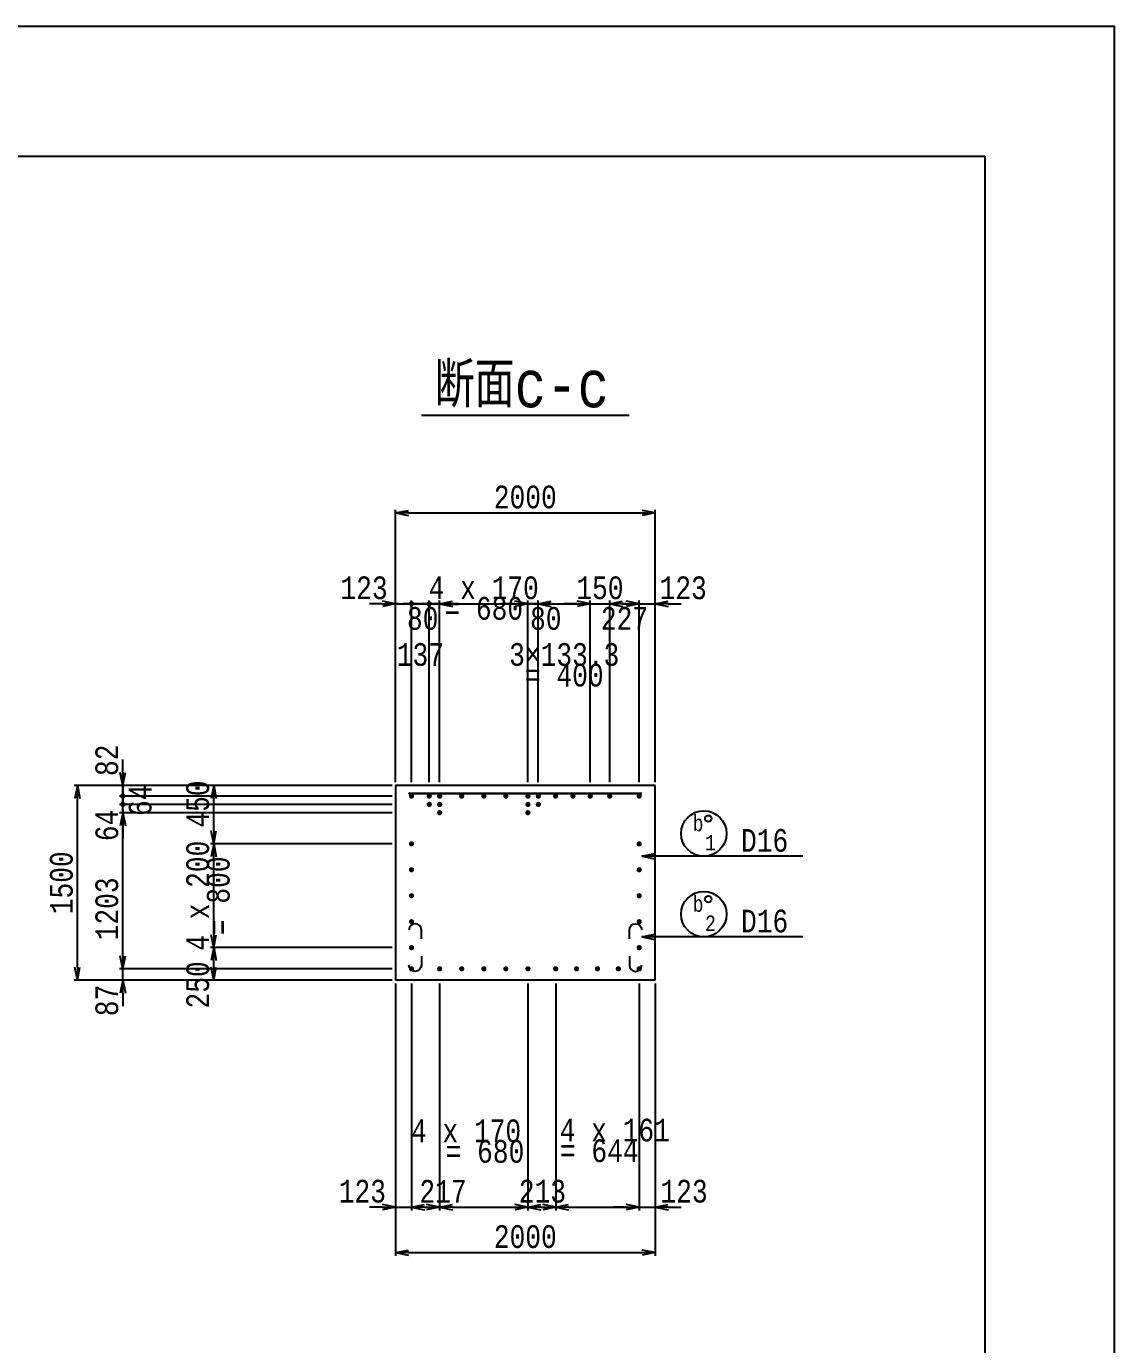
# Model space of a CAD drawing. Extents: x 0 to 42050, y -16055 to 29700.
# Drawn here: x 33668 to 42050, y 19541 to 29700 of the extents above; entities that cross this region are included whole.
import ezdxf
from ezdxf.enums import TextEntityAlignment as Align

# ---------------------------------------------------------------- set-up
doc = ezdxf.new("R2010")
doc.units = 0
doc.header["$LTSCALE"] = 300
doc.header["$MEASUREMENT"] = 0
doc.layers.get('0').update_dxf_attribs({"linetype": 'CONTINUOUS'})
doc.layers.get('DEFPOINTS').update_dxf_attribs({"linetype": 'CONTINUOUS'})
for name, color, linetype in [('1002', 1, 'CONTINUOUS'), ('1006', 5, 'CONTINUOUS'), ('LAYER0015', 7, 'CONTINUOUS'), ('スターラップ', 6, 'CONTINUOUS'), ('主筋', 3, 'CONTINUOUS'), ('引き出し線', 2, 'CONTINUOUS'), ('構造線', 7, 'CONTINUOUS')]:
    doc.layers.add(name, color=color, linetype=linetype)
doc.styles.get("Standard").update_dxf_attribs({"font": 'monotxt.shx', "width": 0.8, "bigfont": 'extfont.shx'})
doc.dimstyles.new('DIMST1_1', dxfattribs={"dimscale": 50, "dimtxt": 4, "dimasz": 2, "dimexe": 0.5, "dimexo": 0.5, "dimgap": 0.09, "dimtad": 0, "dimdec": 0, "dimzin": 0, "dimtxsty": 'STANDARD', "dimblk": 'ARROW_1', "dimblk1": 'ARROW_1', "dimblk2": 'ARROW_1', "dimcen": 1, "dimdle": 3, "dimclrd": 1, "dimclre": 1, "dimclrt": 3, "dimazin": 3, "dimtfac": 1, "dimtdec": 4, "dimtix": 1, "dimtmove": 0, "dimatfit": 3, "dimtvp": 0.7, "dimtolj": 1, "dimtzin": 0})

# ---------------------------------------------------------------- blocks, each defined once
blk = doc.blocks.new('GROUP_1')
at = {"layer": 'LAYER0015', "color": 1, "linetype": 'CONTINUOUS'}
for p, q in [((-39050, 27700), (40050, 27700)), ((40050, 27700), (40050, -27700))]:
    blk.add_line(p, q, dxfattribs=at)
blk = doc.blocks.new('ARROW_1')
at = {"color": 0}
for p, q in [((0, 0), (-1, 0.2)), ((0, 0), (-1, -0.2)), ((-1, 0), (0, 0))]:
    blk.add_line(p, q, dxfattribs=at)
blk = doc.blocks.new('*D65')
at = {"color": 2, "linetype": 'BYBLOCK'}
for p, q in [((29494, 21825), (29494, 19725)), ((31494, 21825), (31494, 19725)), ((29594, 19750), (31394, 19750))]:
    blk.add_line(p, q, dxfattribs=at)
at = {"layer": 'DEFPOINTS', "color": 0, "linetype": 'BYBLOCK'}
for p in [(29494, 21850), (31494, 21850), (31494, 19750)]:
    blk.add_point(p, dxfattribs=at)
at = {"color": 2, "linetype": 'BYBLOCK', "xscale": 100, "yscale": 100, "zscale": 100, "rotation": 180}
blk.add_blockref('ARROW_1', (29494, 19750), dxfattribs=at)
at = {"color": 2, "linetype": 'BYBLOCK', "xscale": 100, "yscale": 100, "zscale": 100}
blk.add_blockref('ARROW_1', (31494, 19750), dxfattribs=at)
at = {"color": 6, "linetype": 'BYBLOCK', "insert": (30494, 19872), "char_height": 175, "attachment_point": 5}
blk.add_mtext('\\A1;2000', dxfattribs=at)
blk = doc.blocks.new('*D73')
at = {"color": 2, "linetype": 'BYBLOCK'}
for p, q in [((36486, 23400), (35086, 23400)), ((35111, 22700), (35111, 23300))]:
    blk.add_line(p, q, dxfattribs=at)
at = {"layer": 'DEFPOINTS', "color": 0, "linetype": 'BYBLOCK'}
for p in [(35111, 23400), (36511, 23400), (36511, 22600)]:
    blk.add_point(p, dxfattribs=at)
at = {"color": 2, "linetype": 'BYBLOCK', "xscale": 100, "yscale": 100, "zscale": 100}
for p, rotation in [((35111, 23400), 90), ((35111, 22600), 270)]:
    blk.add_blockref('ARROW_1', p, dxfattribs=dict(at, rotation=rotation))
at = {"color": 6, "linetype": 'BYBLOCK', "insert": (34989, 23000), "char_height": 175, "attachment_point": 5, "rotation": 90}
blk.add_mtext('\\A1;4 x 200 ', dxfattribs=at)
blk = doc.blocks.new('*D75')
at = {"color": 2, "linetype": 'BYBLOCK'}
for p, q in [((27394, 22037), (27394, 22137)), ((29469, 21937), (27369, 21937)), ((27394, 21850), (27394, 21937)), ((27394, 21850), (27394, 21937)), ((27394, 21750), (27394, 21650))]:
    blk.add_line(p, q, dxfattribs=at)
at = {"layer": 'DEFPOINTS', "color": 0, "linetype": 'BYBLOCK'}
for p in [(27394, 21937), (27394, 21850), (29494, 21937)]:
    blk.add_point(p, dxfattribs=at)
at = {"color": 2, "linetype": 'BYBLOCK', "xscale": 100, "yscale": 100, "zscale": 100}
for p, rotation in [((27394, 21937), 270), ((27394, 21850), 90)]:
    blk.add_blockref('ARROW_1', p, dxfattribs=dict(at, rotation=rotation))
at = {"color": 6, "linetype": 'BYBLOCK', "insert": (27272, 21693), "char_height": 175, "attachment_point": 5, "rotation": 90}
blk.add_mtext('\\A1;87', dxfattribs=at)
blk = doc.blocks.new('*D74')
at = {"color": 2, "linetype": 'BYBLOCK'}
for p, q in [((36486, 22600), (35086, 22600)), ((35111, 22450), (35111, 22500))]:
    blk.add_line(p, q, dxfattribs=at)
at = {"layer": 'DEFPOINTS', "color": 0, "linetype": 'BYBLOCK'}
for p in [(35111, 22600), (36511, 22600), (35111, 22350)]:
    blk.add_point(p, dxfattribs=at)
at = {"color": 2, "linetype": 'BYBLOCK', "xscale": 100, "yscale": 100, "zscale": 100}
for p, rotation in [((35111, 22600), 90), ((35111, 22350), 270)]:
    blk.add_blockref('ARROW_1', p, dxfattribs=dict(at, rotation=rotation))
at = {"color": 6, "linetype": 'BYBLOCK', "insert": (34989, 22313), "char_height": 175, "attachment_point": 5, "rotation": 90}
blk.add_mtext('\\A1;250', dxfattribs=at)
blk = doc.blocks.new('*D72')
at = {"color": 2, "linetype": 'BYBLOCK'}
for p, q in [((36486, 23850), (34036, 23850)), ((34061, 22450), (34061, 23750)), ((36486, 22350), (34036, 22350))]:
    blk.add_line(p, q, dxfattribs=at)
at = {"layer": 'DEFPOINTS', "color": 0, "linetype": 'BYBLOCK'}
for p in [(34061, 23850), (36511, 23850), (36511, 22350)]:
    blk.add_point(p, dxfattribs=at)
at = {"color": 2, "linetype": 'BYBLOCK', "xscale": 100, "yscale": 100, "zscale": 100}
for p, rotation in [((34061, 23850), 90), ((34061, 22350), 270)]:
    blk.add_blockref('ARROW_1', p, dxfattribs=dict(at, rotation=rotation))
at = {"color": 6, "linetype": 'BYBLOCK', "insert": (33939, 23100), "char_height": 175, "attachment_point": 5, "rotation": 90}
blk.add_mtext('\\A1;1500', dxfattribs=at)
blk = doc.blocks.new('*D71')
at = {"color": 2, "linetype": 'BYBLOCK'}
for p, q in [((36486, 23640), (34386, 23640)), ((34411, 22537), (34411, 23540))]:
    blk.add_line(p, q, dxfattribs=at)
at = {"layer": 'DEFPOINTS', "color": 0, "linetype": 'BYBLOCK'}
for p in [(34411, 23640), (36511, 23640), (36511, 22437)]:
    blk.add_point(p, dxfattribs=at)
at = {"color": 2, "linetype": 'BYBLOCK', "xscale": 100, "yscale": 100, "zscale": 100}
for p, rotation in [((34411, 23640), 90), ((34411, 22437), 270)]:
    blk.add_blockref('ARROW_1', p, dxfattribs=dict(at, rotation=rotation))
at = {"color": 6, "linetype": 'BYBLOCK', "insert": (34289, 22899), "char_height": 175, "attachment_point": 5, "rotation": 90}
blk.add_mtext('\\A1;1203', dxfattribs=at)
blk = doc.blocks.new('ARROW_8')
at = {"color": 0}
blk.add_line((-1, 0), (0, 0), dxfattribs=at)
blk = doc.blocks.new('*D70')
at = {"color": 2, "linetype": 'BYBLOCK'}
for p, q in [((27394, 23804), (27394, 23904)), ((29469, 23704), (27369, 23704)), ((27394, 23640), (27394, 23704)), ((27394, 23640), (27394, 23704)), ((29469, 23640), (27369, 23640)), ((27394, 23540), (27394, 23440))]:
    blk.add_line(p, q, dxfattribs=at)
at = {"layer": 'DEFPOINTS', "color": 0, "linetype": 'BYBLOCK'}
for p in [(27394, 23704), (29494, 23704), (29494, 23640)]:
    blk.add_point(p, dxfattribs=at)
at = {"color": 2, "linetype": 'BYBLOCK', "xscale": 100, "yscale": 100, "zscale": 100}
for p, rotation in [((27394, 23704), 270), ((27394, 23640), 90)]:
    blk.add_blockref('ARROW_8', p, dxfattribs=dict(at, rotation=rotation))
at = {"color": 6, "linetype": 'BYBLOCK', "insert": (27272, 23542), "char_height": 175, "attachment_point": 5, "rotation": 90}
blk.add_mtext('\\A1;64', dxfattribs=at)
blk = doc.blocks.new('*D69')
at = {"color": 2, "linetype": 'BYBLOCK'}
for p, q in [((27394, 23868), (27394, 23968)), ((29469, 23768), (27369, 23768)), ((29469, 23704), (27369, 23704)), ((27394, 23704), (27394, 23768)), ((27394, 23704), (27394, 23768)), ((27394, 23604), (27394, 23504))]:
    blk.add_line(p, q, dxfattribs=at)
at = {"layer": 'DEFPOINTS', "color": 0, "linetype": 'BYBLOCK'}
for p in [(27394, 23768), (29494, 23768), (29494, 23704)]:
    blk.add_point(p, dxfattribs=at)
at = {"color": 2, "linetype": 'BYBLOCK', "xscale": 100, "yscale": 100, "zscale": 100}
for p, rotation in [((27394, 23768), 270), ((27394, 23704), 90)]:
    blk.add_blockref('ARROW_8', p, dxfattribs=dict(at, rotation=rotation))
at = {"color": 6, "linetype": 'BYBLOCK', "insert": (27529, 23736), "char_height": 175, "attachment_point": 5, "rotation": 90}
blk.add_mtext('\\A1;64', dxfattribs=at)
blk = doc.blocks.new('*D68')
at = {"color": 2, "linetype": 'BYBLOCK'}
for p, q in [((27394, 23950), (27394, 24050)), ((27394, 23768), (27394, 23850)), ((27394, 23768), (27394, 23850)), ((29469, 23768), (27369, 23768)), ((27394, 23668), (27394, 23568))]:
    blk.add_line(p, q, dxfattribs=at)
at = {"layer": 'DEFPOINTS', "color": 0, "linetype": 'BYBLOCK'}
for p in [(27394, 23850), (27394, 23850), (29494, 23768)]:
    blk.add_point(p, dxfattribs=at)
at = {"color": 2, "linetype": 'BYBLOCK', "xscale": 100, "yscale": 100, "zscale": 100}
for p, rotation in [((27394, 23850), 270), ((27394, 23768), 90)]:
    blk.add_blockref('ARROW_8', p, dxfattribs=dict(at, rotation=rotation))
at = {"color": 6, "linetype": 'BYBLOCK', "insert": (27272, 24044), "char_height": 175, "attachment_point": 5, "rotation": 90}
blk.add_mtext('\\A1;82', dxfattribs=at)
blk = doc.blocks.new('*D67')
at = {"color": 2, "linetype": 'BYBLOCK'}
for p, q in [((36486, 23850), (35086, 23850)), ((35111, 23500), (35111, 23750))]:
    blk.add_line(p, q, dxfattribs=at)
at = {"layer": 'DEFPOINTS', "color": 0, "linetype": 'BYBLOCK'}
for p in [(35111, 23850), (36511, 23850), (36511, 23400)]:
    blk.add_point(p, dxfattribs=at)
at = {"color": 2, "linetype": 'BYBLOCK', "xscale": 100, "yscale": 100, "zscale": 100}
for p, rotation in [((35111, 23850), 90), ((35111, 23400), 270)]:
    blk.add_blockref('ARROW_1', p, dxfattribs=dict(at, rotation=rotation))
at = {"color": 6, "linetype": 'BYBLOCK', "insert": (34989, 23707), "char_height": 175, "attachment_point": 5, "rotation": 90}
blk.add_mtext('\\A1;450', dxfattribs=at)
blk = doc.blocks.new('DOT1')
at = {"const_width": 0.5}
blk.add_lwpolyline([(-0.25, 0, 1), (0.25, 0, 1)], format="xyb", close=True, dxfattribs=at)
blk = doc.blocks.new('*D66')
at = {"color": 2, "linetype": 'BYBLOCK'}
for p, q in [((29494, 23875), (29494, 25975)), ((29594, 25950), (31394, 25950)), ((31494, 23875), (31494, 25975))]:
    blk.add_line(p, q, dxfattribs=at)
at = {"layer": 'DEFPOINTS', "color": 0, "linetype": 'BYBLOCK'}
for p in [(31494, 25950), (29494, 23850), (31494, 23850)]:
    blk.add_point(p, dxfattribs=at)
at = {"color": 2, "linetype": 'BYBLOCK', "xscale": 100, "yscale": 100, "zscale": 100, "rotation": 180}
blk.add_blockref('ARROW_1', (29494, 25950), dxfattribs=at)
at = {"color": 2, "linetype": 'BYBLOCK', "xscale": 100, "yscale": 100, "zscale": 100}
blk.add_blockref('ARROW_1', (31494, 25950), dxfattribs=at)
at = {"color": 6, "linetype": 'BYBLOCK', "insert": (30494, 26072), "char_height": 175, "attachment_point": 5}
blk.add_mtext('\\A1;2000', dxfattribs=at)
blk = doc.blocks.new('*D197')
at = {"color": 2, "linetype": 'BYBLOCK'}
blk.add_line((29934, 25250), (30414, 25250), dxfattribs=at)
at = {"layer": 'DEFPOINTS', "color": 0, "linetype": 'BYBLOCK'}
for p in [(29834, 25250), (30514, 25250), (30514, 25250)]:
    blk.add_point(p, dxfattribs=at)
at = {"color": 2, "linetype": 'BYBLOCK', "xscale": 100, "yscale": 100, "zscale": 100, "rotation": 180}
blk.add_blockref('ARROW_1', (29834, 25250), dxfattribs=at)
at = {"color": 2, "linetype": 'BYBLOCK', "xscale": 100, "yscale": 100, "zscale": 100}
blk.add_blockref('ARROW_1', (30514, 25250), dxfattribs=at)
at = {"color": 6, "linetype": 'BYBLOCK', "insert": (30174, 25372), "char_height": 175, "attachment_point": 5}
blk.add_mtext('\\A1;4 x 170 ', dxfattribs=at)
blk = doc.blocks.new('*D195')
at = {"color": 2, "linetype": 'BYBLOCK'}
for p, q in [((31271, 25250), (31171, 25250)), ((31371, 25250), (31494, 25250)), ((31371, 25250), (31494, 25250)), ((31594, 25250), (31694, 25250))]:
    blk.add_line(p, q, dxfattribs=at)
at = {"layer": 'DEFPOINTS', "color": 0, "linetype": 'BYBLOCK'}
for p in [(31494, 25250), (31494, 25250), (31371, 23850)]:
    blk.add_point(p, dxfattribs=at)
at = {"color": 2, "linetype": 'BYBLOCK', "xscale": 100, "yscale": 100, "zscale": 100}
blk.add_blockref('ARROW_1', (31371, 25250), dxfattribs=at)
at = {"color": 2, "linetype": 'BYBLOCK', "xscale": 100, "yscale": 100, "zscale": 100, "rotation": 180}
blk.add_blockref('ARROW_1', (31494, 25250), dxfattribs=at)
at = {"color": 6, "linetype": 'BYBLOCK', "insert": (31710, 25372), "char_height": 175, "attachment_point": 5}
blk.add_mtext('\\A1;123', dxfattribs=at)
blk = doc.blocks.new('*D196')
at = {"color": 2, "linetype": 'BYBLOCK'}
for p, q in [((30894, 25250), (30794, 25250)), ((30994, 23875), (30994, 25275)), ((30994, 25250), (31144, 25250)), ((31144, 23875), (31144, 25275)), ((31244, 25250), (31344, 25250))]:
    blk.add_line(p, q, dxfattribs=at)
at = {"layer": 'DEFPOINTS', "color": 0, "linetype": 'BYBLOCK'}
for p in [(31144, 25250), (30994, 23850), (31144, 23850)]:
    blk.add_point(p, dxfattribs=at)
at = {"color": 2, "linetype": 'BYBLOCK', "xscale": 100, "yscale": 100, "zscale": 100}
blk.add_blockref('ARROW_8', (30994, 25250), dxfattribs=at)
at = {"color": 2, "linetype": 'BYBLOCK', "xscale": 100, "yscale": 100, "zscale": 100, "rotation": 180}
blk.add_blockref('ARROW_8', (31144, 25250), dxfattribs=at)
at = {"color": 6, "linetype": 'BYBLOCK', "insert": (31069, 25372), "char_height": 175, "attachment_point": 5}
blk.add_mtext('\\A1;150', dxfattribs=at)
blk = doc.blocks.new('*D194')
at = {"color": 2, "linetype": 'BYBLOCK'}
for p, q in [((31244, 25250), (31271, 25250)), ((31371, 23875), (31371, 25275))]:
    blk.add_line(p, q, dxfattribs=at)
at = {"layer": 'DEFPOINTS', "color": 0, "linetype": 'BYBLOCK'}
for p in [(31371, 25250), (31144, 23850), (31371, 23850)]:
    blk.add_point(p, dxfattribs=at)
at = {"color": 2, "linetype": 'BYBLOCK', "xscale": 100, "yscale": 100, "zscale": 100, "rotation": 180}
blk.add_blockref('ARROW_1', (31144, 25250), dxfattribs=at)
at = {"color": 2, "linetype": 'BYBLOCK', "xscale": 100, "yscale": 100, "zscale": 100}
blk.add_blockref('ARROW_1', (31371, 25250), dxfattribs=at)
at = {"color": 6, "linetype": 'BYBLOCK', "insert": (31258, 25138), "char_height": 175, "attachment_point": 5}
blk.add_mtext('\\A1;227', dxfattribs=at)
blk = doc.blocks.new('*D193')
at = {"color": 2, "linetype": 'BYBLOCK'}
for p, q in [((30694, 25250), (30894, 25250)), ((30994, 23875), (30994, 25275))]:
    blk.add_line(p, q, dxfattribs=at)
at = {"layer": 'DEFPOINTS', "color": 0, "linetype": 'BYBLOCK'}
for p in [(30994, 25250), (30594, 23850), (30994, 23850)]:
    blk.add_point(p, dxfattribs=at)
at = {"color": 2, "linetype": 'BYBLOCK', "xscale": 100, "yscale": 100, "zscale": 100, "rotation": 180}
blk.add_blockref('ARROW_1', (30594, 25250), dxfattribs=at)
at = {"color": 2, "linetype": 'BYBLOCK', "xscale": 100, "yscale": 100, "zscale": 100}
blk.add_blockref('ARROW_1', (30994, 25250), dxfattribs=at)
at = {"color": 6, "linetype": 'BYBLOCK', "insert": (30794, 24858), "char_height": 175, "attachment_point": 5}
blk.add_mtext('\\A1;3×133.3', dxfattribs=at)
blk = doc.blocks.new('*D192')
at = {"color": 2, "linetype": 'BYBLOCK'}
for p, q in [((30414, 25250), (30314, 25250)), ((30514, 23875), (30514, 25275)), ((30514, 25250), (30594, 25250)), ((30514, 25250), (30594, 25250)), ((30594, 23875), (30594, 25275)), ((30694, 25250), (30794, 25250))]:
    blk.add_line(p, q, dxfattribs=at)
at = {"layer": 'DEFPOINTS', "color": 0, "linetype": 'BYBLOCK'}
for p in [(30594, 25250), (30514, 23850), (30594, 23850)]:
    blk.add_point(p, dxfattribs=at)
at = {"color": 2, "linetype": 'BYBLOCK', "xscale": 100, "yscale": 100, "zscale": 100}
blk.add_blockref('ARROW_8', (30514, 25250), dxfattribs=at)
at = {"color": 2, "linetype": 'BYBLOCK', "xscale": 100, "yscale": 100, "zscale": 100, "rotation": 180}
blk.add_blockref('ARROW_8', (30594, 25250), dxfattribs=at)
at = {"color": 6, "linetype": 'BYBLOCK', "insert": (30652, 25136), "char_height": 175, "attachment_point": 5}
blk.add_mtext('\\A1;80', dxfattribs=at)
blk = doc.blocks.new('*D191')
at = {"color": 2, "linetype": 'BYBLOCK'}
for p, q in [((29654, 25250), (29554, 25250)), ((29754, 23875), (29754, 25275)), ((29754, 25250), (29834, 25250)), ((29754, 25250), (29834, 25250)), ((29834, 23875), (29834, 25275)), ((29934, 25250), (30034, 25250))]:
    blk.add_line(p, q, dxfattribs=at)
at = {"layer": 'DEFPOINTS', "color": 0, "linetype": 'BYBLOCK'}
for p in [(29834, 25250), (29754, 23850), (29834, 23850)]:
    blk.add_point(p, dxfattribs=at)
at = {"color": 2, "linetype": 'BYBLOCK', "xscale": 100, "yscale": 100, "zscale": 100}
blk.add_blockref('ARROW_8', (29754, 25250), dxfattribs=at)
at = {"color": 2, "linetype": 'BYBLOCK', "xscale": 100, "yscale": 100, "zscale": 100, "rotation": 180}
blk.add_blockref('ARROW_8', (29834, 25250), dxfattribs=at)
at = {"color": 6, "linetype": 'BYBLOCK', "insert": (29704, 25136), "char_height": 175, "attachment_point": 5}
blk.add_mtext('\\A1;80', dxfattribs=at)
blk = doc.blocks.new('*D190')
at = {"color": 2, "linetype": 'BYBLOCK'}
for p, q in [((29517, 25250), (29417, 25250)), ((29617, 23875), (29617, 25275)), ((29617, 25250), (29754, 25250)), ((29617, 25250), (29754, 25250)), ((29754, 23875), (29754, 25275)), ((29854, 25250), (29954, 25250))]:
    blk.add_line(p, q, dxfattribs=at)
at = {"layer": 'DEFPOINTS', "color": 0, "linetype": 'BYBLOCK'}
for p in [(29754, 25250), (29617, 23850), (29754, 23850)]:
    blk.add_point(p, dxfattribs=at)
at = {"color": 2, "linetype": 'BYBLOCK', "xscale": 100, "yscale": 100, "zscale": 100}
blk.add_blockref('ARROW_8', (29617, 25250), dxfattribs=at)
at = {"color": 2, "linetype": 'BYBLOCK', "xscale": 100, "yscale": 100, "zscale": 100, "rotation": 180}
blk.add_blockref('ARROW_8', (29754, 25250), dxfattribs=at)
at = {"color": 6, "linetype": 'BYBLOCK', "insert": (29686, 24858), "char_height": 175, "attachment_point": 5}
blk.add_mtext('\\A1;137', dxfattribs=at)
blk = doc.blocks.new('*D198')
at = {"color": 2, "linetype": 'BYBLOCK'}
for p, q in [((29394, 25250), (29294, 25250)), ((29494, 25250), (29617, 25250)), ((29494, 25250), (29617, 25250)), ((29617, 23875), (29617, 25275)), ((29717, 25250), (29817, 25250))]:
    blk.add_line(p, q, dxfattribs=at)
at = {"layer": 'DEFPOINTS', "color": 0, "linetype": 'BYBLOCK'}
for p in [(29494, 25250), (29617, 25250), (29617, 23850)]:
    blk.add_point(p, dxfattribs=at)
at = {"color": 2, "linetype": 'BYBLOCK', "xscale": 100, "yscale": 100, "zscale": 100}
blk.add_blockref('ARROW_8', (29494, 25250), dxfattribs=at)
at = {"color": 2, "linetype": 'BYBLOCK', "xscale": 100, "yscale": 100, "zscale": 100, "rotation": 180}
blk.add_blockref('ARROW_8', (29617, 25250), dxfattribs=at)
at = {"color": 6, "linetype": 'BYBLOCK', "insert": (29252, 25372), "char_height": 175, "attachment_point": 5}
blk.add_mtext('\\A1;123', dxfattribs=at)
blk = doc.blocks.new('*D201')
at = {"color": 2, "linetype": 'BYBLOCK'}
for p, q in [((29617, 21825), (29617, 20075)), ((29394, 20100), (29294, 20100)), ((29494, 20100), (29617, 20100)), ((29494, 20100), (29617, 20100)), ((29717, 20100), (29817, 20100))]:
    blk.add_line(p, q, dxfattribs=at)
at = {"layer": 'DEFPOINTS', "color": 0, "linetype": 'BYBLOCK'}
for p in [(29617, 21850), (29494, 20100), (29617, 20100)]:
    blk.add_point(p, dxfattribs=at)
at = {"color": 2, "linetype": 'BYBLOCK', "xscale": 100, "yscale": 100, "zscale": 100}
blk.add_blockref('ARROW_1', (29494, 20100), dxfattribs=at)
at = {"color": 2, "linetype": 'BYBLOCK', "xscale": 100, "yscale": 100, "zscale": 100, "rotation": 180}
blk.add_blockref('ARROW_1', (29617, 20100), dxfattribs=at)
at = {"color": 6, "linetype": 'BYBLOCK', "insert": (29239, 20222), "char_height": 175, "attachment_point": 5}
blk.add_mtext('\\A1;123', dxfattribs=at)
blk = doc.blocks.new('*D200')
at = {"color": 2, "linetype": 'BYBLOCK'}
for p, q in [((29834, 21825), (29834, 20075)), ((29717, 20100), (29734, 20100))]:
    blk.add_line(p, q, dxfattribs=at)
at = {"layer": 'DEFPOINTS', "color": 0, "linetype": 'BYBLOCK'}
for p in [(29617, 21850), (29834, 21850), (29834, 20100)]:
    blk.add_point(p, dxfattribs=at)
at = {"color": 2, "linetype": 'BYBLOCK', "xscale": 100, "yscale": 100, "zscale": 100, "rotation": 180}
blk.add_blockref('ARROW_1', (29617, 20100), dxfattribs=at)
at = {"color": 2, "linetype": 'BYBLOCK', "xscale": 100, "yscale": 100, "zscale": 100}
blk.add_blockref('ARROW_1', (29834, 20100), dxfattribs=at)
at = {"color": 6, "linetype": 'BYBLOCK', "insert": (29860, 20222), "char_height": 175, "attachment_point": 5}
blk.add_mtext('\\A1;217', dxfattribs=at)
blk = doc.blocks.new('*D202')
at = {"color": 2, "linetype": 'BYBLOCK'}
for p, q in [((30728, 21825), (30728, 20075)), ((30614, 20100), (30628, 20100))]:
    blk.add_line(p, q, dxfattribs=at)
at = {"layer": 'DEFPOINTS', "color": 0, "linetype": 'BYBLOCK'}
for p in [(30514, 21850), (30728, 21850), (30728, 20100)]:
    blk.add_point(p, dxfattribs=at)
at = {"color": 2, "linetype": 'BYBLOCK', "xscale": 100, "yscale": 100, "zscale": 100, "rotation": 180}
blk.add_blockref('ARROW_1', (30514, 20100), dxfattribs=at)
at = {"color": 2, "linetype": 'BYBLOCK', "xscale": 100, "yscale": 100, "zscale": 100}
blk.add_blockref('ARROW_1', (30728, 20100), dxfattribs=at)
at = {"color": 6, "linetype": 'BYBLOCK', "insert": (30626, 20222), "char_height": 175, "attachment_point": 5}
blk.add_mtext('\\A1;213', dxfattribs=at)
blk = doc.blocks.new('*D204')
at = {"color": 2, "linetype": 'BYBLOCK'}
for p, q in [((31271, 20100), (31171, 20100)), ((31371, 20100), (31494, 20100)), ((31371, 20100), (31494, 20100)), ((31594, 20100), (31694, 20100))]:
    blk.add_line(p, q, dxfattribs=at)
at = {"layer": 'DEFPOINTS', "color": 0, "linetype": 'BYBLOCK'}
for p in [(31371, 21850), (31494, 20100), (31494, 20100)]:
    blk.add_point(p, dxfattribs=at)
at = {"color": 2, "linetype": 'BYBLOCK', "xscale": 100, "yscale": 100, "zscale": 100}
blk.add_blockref('ARROW_1', (31371, 20100), dxfattribs=at)
at = {"color": 2, "linetype": 'BYBLOCK', "xscale": 100, "yscale": 100, "zscale": 100, "rotation": 180}
blk.add_blockref('ARROW_1', (31494, 20100), dxfattribs=at)
at = {"color": 6, "linetype": 'BYBLOCK', "insert": (31717, 20222), "char_height": 175, "attachment_point": 5}
blk.add_mtext('\\A1;123', dxfattribs=at)
blk = doc.blocks.new('*D203')
at = {"color": 2, "linetype": 'BYBLOCK'}
for p, q in [((31371, 21825), (31371, 20075)), ((30828, 20100), (31271, 20100))]:
    blk.add_line(p, q, dxfattribs=at)
at = {"layer": 'DEFPOINTS', "color": 0, "linetype": 'BYBLOCK'}
for p in [(30728, 21850), (31371, 21850), (31371, 20100)]:
    blk.add_point(p, dxfattribs=at)
at = {"color": 2, "linetype": 'BYBLOCK', "xscale": 100, "yscale": 100, "zscale": 100, "rotation": 180}
blk.add_blockref('ARROW_1', (30728, 20100), dxfattribs=at)
at = {"color": 2, "linetype": 'BYBLOCK', "xscale": 100, "yscale": 100, "zscale": 100}
blk.add_blockref('ARROW_1', (31371, 20100), dxfattribs=at)
at = {"color": 6, "linetype": 'BYBLOCK', "insert": (31183, 20693), "char_height": 175, "attachment_point": 5}
blk.add_mtext('\\A1;4 x 161 ', dxfattribs=at)
blk = doc.blocks.new('*D199')
at = {"color": 2, "linetype": 'BYBLOCK'}
for p, q in [((30514, 21825), (30514, 20075)), ((29934, 20100), (30414, 20100))]:
    blk.add_line(p, q, dxfattribs=at)
at = {"layer": 'DEFPOINTS', "color": 0, "linetype": 'BYBLOCK'}
for p in [(29834, 21850), (30514, 21850), (30514, 20100)]:
    blk.add_point(p, dxfattribs=at)
at = {"color": 2, "linetype": 'BYBLOCK', "xscale": 100, "yscale": 100, "zscale": 100, "rotation": 180}
blk.add_blockref('ARROW_1', (29834, 20100), dxfattribs=at)
at = {"color": 2, "linetype": 'BYBLOCK', "xscale": 100, "yscale": 100, "zscale": 100}
blk.add_blockref('ARROW_1', (30514, 20100), dxfattribs=at)
at = {"color": 6, "linetype": 'BYBLOCK', "insert": (30038, 20687), "char_height": 175, "attachment_point": 5}
blk.add_mtext('\\A1;4 x 170 ', dxfattribs=at)

msp = doc.modelspace()

# ---------------------------------------------------------------- linework, layer by layer
at = {"color": 4, "linetype": 'CONTINUOUS'}
msp.add_line((38311.4, 26700), (36711.4, 26700), dxfattribs=at)
at = {"color": 2, "linetype": 'BYBLOCK'}
for p, q in [((36751.4, 25250), (36651.4, 25250)), ((37631.4, 25250), (37731.4, 25250))]:
    msp.add_line(p, q, dxfattribs=at)
at = {"layer": '1002', "color": 2, "const_width": 20}
for points in [[(36644.4, 25250, -1), (36624.4, 25250, -1)], [(36781.4, 25250, -1), (36761.4, 25250, -1)], [(34411.4, 23778, -1), (34411.4, 23758, -1)], [(34411.4, 23714, -1), (34411.4, 23694, -1)]]:
    msp.add_lwpolyline(points, format="xyb", close=True, dxfattribs=at)
at = {"layer": '1006', "color": 5, "linetype": 'CONTINUOUS'}
msp.add_lwpolyline([(0, 0), (42050, 0), (42050, 29700), (0, 29700), (0, 0)], dxfattribs=at)
at = {"layer": 'スターラップ', "color": 6}
msp.add_lwpolyline([(38408.5, 23788.3), (36614.4, 23788.3)], close=True, dxfattribs=at)
for points in [[(36710.4, 22667.6), (36710.4, 22736.6, 1), (36614.4, 22736.6, 1)], [(38312.5, 22667.6), (38312.5, 22736.6, -1), (38408.5, 22736.6, -1)], [(36710.4, 22533.6), (36710.4, 22464.6, -1), (36614.4, 22464.6, -1)], [(38312.5, 22533.6), (38312.5, 22464.6, 1), (38408.5, 22464.6, 1)]]:
    msp.add_lwpolyline(points, format="xyb", dxfattribs=at)
at = {"layer": '引き出し線', "color": 2, "linetype": 'CONTINUOUS'}
for p, q in [((39649.6, 23304.4), (38408.5, 23304.4)), ((39649.6, 22683.1), (38408.5, 22683.1))]:
    msp.add_line(p, q, dxfattribs=at)
for centre in [(38885.9, 23479.4), (38885.9, 22858.1)]:
    msp.add_circle(centre, 175, dxfattribs=at)
at = {"layer": '引き出し線', "color": 6, "linetype": 'CONTINUOUS'}
for centre in [(38920.5, 23594.7), (38920.5, 22973.4)]:
    msp.add_circle(centre, 25, dxfattribs=at)
at = {"layer": '構造線', "color": 7, "linetype": 'CONTINUOUS'}
for p, q in [((36511.4, 23850), (36511.4, 22350)), ((38511.4, 23850), (36511.4, 23850)), ((38511.4, 22350), (38511.4, 23850)), ((38511.4, 22350), (36511.4, 22350))]:
    msp.add_line(p, q, dxfattribs=at)

# ---------------------------------------------------------------- block references
at = {"linetype": 'CONTINUOUS', "xscale": 0.5, "yscale": 0.5, "zscale": 0.5}
msp.add_blockref('GROUP_1', (21025, 14850), dxfattribs=at)
at = {"color": 2, "linetype": 'BYBLOCK', "xscale": 100, "yscale": 100, "zscale": 100}
msp.add_blockref('ARROW_8', (36851.4, 25250), dxfattribs=at)
at = {"color": 2, "linetype": 'BYBLOCK', "xscale": 100, "yscale": 100, "zscale": 100, "rotation": 180}
msp.add_blockref('ARROW_8', (37531.4, 25250), dxfattribs=at)
at = {"layer": '1002', "color": 2, "yscale": 100, "zscale": 100}
for p, xscale, rotation in [((36511.4, 25250), -100, 180), ((34411.4, 23850), 100, 270)]:
    msp.add_blockref('ARROW_1', p, dxfattribs=dict(at, xscale=xscale, rotation=rotation))
at = {"layer": '主筋', "color": 3, "xscale": 40, "yscale": 40, "zscale": 40}
for p in [(36634.4, 23768), (36771.4, 23768), (36851.4, 23768), (37021.4, 23768), (37191.4, 23768), (37361.4, 23768), (37531.4, 23768), (37611.4, 23768), (37744.7, 23768), (37878, 23768), (38011.4, 23768), (38161.4, 23768), (38388.4, 23768), (36771.4, 23704), (36851.4, 23704), (37531.4, 23704), (37611.4, 23704), (36851.4, 23640), (37531.4, 23640), (36634.4, 23400), (38388.4, 23400), (36634.4, 23200), (38388.4, 23200), (36634.4, 23000), (38388.4, 23000), (36634.4, 22800), (38388.4, 22800), (36634.4, 22600), (38388.4, 22600), (36634.4, 22437), (36851.4, 22437), (37021.4, 22437), (37191.4, 22437), (37361.4, 22437), (37531.4, 22437), (37744.7, 22437), (37905.7, 22437), (38066.7, 22437), (38227.7, 22437), (38388.4, 22437)]:
    msp.add_blockref('DOT1', p, dxfattribs=at)
at = {"layer": '引き出し線', "color": 2, "linetype": 'CONTINUOUS', "xscale": 100, "yscale": 100, "zscale": 100, "rotation": 180}
for p in [(38408.5, 23304.4), (38408.5, 22683.1)]:
    msp.add_blockref('ARROW_1', p, dxfattribs=at)

# ---------------------------------------------------------------- texts
at = {"color": 4, "width": 0.8}
msp.add_text('断面c-c', height=350, dxfattribs=at).set_placement((36812.6, 26764.3))
at = {"layer": '1002', "color": 6, "width": 0.8}
for s, p in [('= 680', (37191.4, 25127.5)), ('= 400', (37811.4, 24612.6)), ('= 680', (37200.6, 20942.4)), ('= 644', (38080.9, 20947.8))]:
    msp.add_text(s, height=175, dxfattribs=at).set_placement(p, align=Align.CENTER)
msp.add_text('= 800', height=175, rotation=90, dxfattribs=at).set_placement((35233.9, 23000), align=Align.CENTER)
at = {"layer": '引き出し線', "color": 6, "linetype": 'CONTINUOUS', "width": 0.8}
for p in [(38800.2, 23497.8), (38800.2, 22876.5)]:
    msp.add_text('b', height=120, dxfattribs=at).set_placement(p)
for s, p in [('1', (38978.4, 23349.2)), ('2', (38978.4, 22728))]:
    msp.add_text(s, height=120, dxfattribs=at).set_placement(p, align=Align.RIGHT)
for p in [(39172.7, 23339.4), (39172.7, 22718.1)]:
    msp.add_text('D16', height=175, rotation=359.99966, dxfattribs=at).set_placement(p)

# ---------------------------------------------------------------- dimensions: what is measured, and where the dimension line sits
at = {"layer": '1002', "color": 3}
for base, p1, p2, override, picture, middle, set_off in [((38511.4, 25950), (36511.4, 23850), (38511.4, 23850), {"dimtxt": 3.5, "dimsah": 1, "dimclrd": 2, "dimclre": 2, "dimclrt": 6}, '*D66', (37511.4, 26072.5), (7017, 0)), ((37531.4, 25250), (36851.4, 25250), (37531.4, 25250), {"dimtxt": 3.5, "dimsah": 1, "dimclrd": 2, "dimclre": 2, "dimclrt": 6}, '*D197', (37191.4, 25372.5), (7017, 0)), ((38161.4, 25250), (38011.4, 23850), (38161.4, 23850), {"dimtxt": 3.5, "dimblk1": 'ARROW_8', "dimblk2": 'ARROW_8', "dimsah": 1, "dimclrd": 2, "dimclre": 2, "dimclrt": 6}, '*D196', (38086.4, 25372.5), (7017, 0)), ((38511.4, 20250), (36511.4, 22350), (38511.4, 22350), {"dimtxt": 3.5, "dimsah": 1, "dimclrd": 2, "dimclre": 2, "dimclrt": 6}, '*D65', (37511.4, 19872.5), (7017, 500))]:
    dim = msp.add_linear_dim(base=base, p1=p1, p2=p2, dimstyle='DIMST1_1', override=override, dxfattribs=at)
    dim.commit()
    dim.dimension.update_dxf_attribs({"geometry": picture, "text_midpoint": middle, "insert": set_off})
for base, p1, p2, override, picture, middle, set_off in [((36634.4, 25250), (36511.4, 25250), (36634.4, 23850), {"dimtxt": 3.5, "dimblk1": 'ARROW_8', "dimblk2": 'ARROW_8', "dimsah": 1, "dimclrd": 2, "dimclre": 2, "dimclrt": 6}, '*D198', (36268.7, 25372.5), (7017, 0)), ((38511.4, 25250), (38388.4, 23850), (38511.4, 25250), {"dimtxt": 3.5, "dimsah": 1, "dimse1": 1, "dimclrd": 2, "dimclre": 2, "dimclrt": 6}, '*D195', (38727.2, 25372.5), (7017, 0)), ((36771.4, 25250), (36634.4, 23850), (36771.4, 23850), {"dimtxt": 3.5, "dimblk1": 'ARROW_8', "dimblk2": 'ARROW_8', "dimsah": 1, "dimclrd": 2, "dimclre": 2, "dimclrt": 6}, '*D190', (36702.9, 24857.6), (7017, 0)), ((36851.4, 25250), (36771.4, 23850), (36851.4, 23850), {"dimtxt": 3.5, "dimblk1": 'ARROW_8', "dimblk2": 'ARROW_8', "dimsah": 1, "dimclrd": 2, "dimclre": 2, "dimclrt": 6}, '*D191', (36721.2, 25136.2), (7017, 0)), ((37611.4, 25250), (37531.4, 23850), (37611.4, 23850), {"dimtxt": 3.5, "dimblk1": 'ARROW_8', "dimblk2": 'ARROW_8', "dimsah": 1, "dimclrd": 2, "dimclre": 2, "dimclrt": 6}, '*D192', (37668.7, 25136.2), (7017, 0)), ((38388.4, 25250), (38161.4, 23850), (38388.4, 23850), {"dimtxt": 3.5, "dimsah": 1, "dimse1": 1, "dimclrd": 2, "dimclre": 2, "dimclrt": 6}, '*D194', (38274.9, 25137.6), (7017, 0)), ((36634.4, 20600), (36511.4, 20600), (36634.4, 22350), {"dimtxt": 3.5, "dimsah": 1, "dimclrd": 2, "dimclre": 2, "dimclrt": 6}, '*D201', (36255.5, 20722.5), (7017, 500)), ((36851.4, 20600), (36634.4, 22350), (36851.4, 22350), {"dimtxt": 3.5, "dimsah": 1, "dimse1": 1, "dimclrd": 2, "dimclre": 2, "dimclrt": 6}, '*D200', (36876.6, 20722.5), (7017, 500)), ((37531.4, 20600), (36851.4, 22350), (37531.4, 22350), {"dimtxt": 3.5, "dimsah": 1, "dimse1": 1, "dimclrd": 2, "dimclre": 2, "dimclrt": 6}, '*D199', (37054.8, 21187.4), (7017, 500)), ((37744.7, 20600), (37531.4, 22350), (37744.7, 22350), {"dimtxt": 3.5, "dimsah": 1, "dimse1": 1, "dimclrd": 2, "dimclre": 2, "dimclrt": 6}, '*D202', (37643.5, 20722.5), (7017, 500)), ((38388.4, 20600), (37744.7, 22350), (38388.4, 22350), {"dimtxt": 3.5, "dimsah": 1, "dimse1": 1, "dimclrd": 2, "dimclre": 2, "dimclrt": 6}, '*D203', (38199.7, 21192.8), (7017, 500)), ((38511.4, 20600), (38388.4, 22350), (38511.4, 20600), {"dimtxt": 3.5, "dimsah": 1, "dimse1": 1, "dimclrd": 2, "dimclre": 2, "dimclrt": 6}, '*D204', (38734.4, 20722.5), (7017, 500))]:
    dim = msp.add_linear_dim(base=base, p1=p1, p2=p2, dimstyle='DIMST1_1', override=override, dxfattribs=at)
    dim.commit()
    dim.dimension.update_dxf_attribs({"geometry": picture, "text_midpoint": middle, "dimtype": 160, "insert": set_off})
dim = msp.add_linear_dim(base=(38011.4, 25250), p1=(37611.4, 23850), p2=(38011.4, 23850), text='3×133.3', dimstyle='DIMST1_1', override={"dimtxt": 3.5, "dimsah": 1, "dimse1": 1, "dimclrd": 2, "dimclre": 2, "dimclrt": 6}, dxfattribs=at)
dim.commit()
dim.dimension.update_dxf_attribs({"geometry": '*D193', "text_midpoint": (37811.4, 24857.6), "dimtype": 160, "insert": (7017, 0)})
for base, p1, p2, override, picture, middle, set_off in [((34411.4, 23850), (36511.4, 23768), (34411.4, 23850), {"dimtxt": 3.5, "dimblk1": 'ARROW_8', "dimblk2": 'ARROW_8', "dimsah": 1, "dimclrd": 2, "dimclre": 2, "dimclrt": 6}, '*D68', (34288.9, 24043.7), (7017, 0)), ((34411.4, 23704), (36511.4, 23640), (36511.4, 23704), {"dimtxt": 3.5, "dimblk1": 'ARROW_8', "dimblk2": 'ARROW_8', "dimsah": 1, "dimclrd": 2, "dimclre": 2, "dimclrt": 6}, '*D70', (34288.9, 23541.5), (7017, 0)), ((34411.4, 23768), (36511.4, 23704), (36511.4, 23768), {"dimtxt": 3.5, "dimblk1": 'ARROW_8', "dimblk2": 'ARROW_8', "dimsah": 1, "dimclrd": 2, "dimclre": 2, "dimclrt": 6}, '*D69', (34546, 23736), (7017, 0)), ((34411.4, 22437), (34411.4, 22350), (36511.4, 22437), {"dimtxt": 3.5, "dimsah": 1, "dimclrd": 2, "dimclre": 2, "dimclrt": 6}, '*D75', (34288.9, 22193), (7017, 500))]:
    dim = msp.add_linear_dim(base=base, p1=p1, p2=p2, angle=90, dimstyle='DIMST1_1', override=override, dxfattribs=at)
    dim.commit()
    dim.dimension.update_dxf_attribs({"geometry": picture, "text_midpoint": middle, "dimtype": 160, "insert": set_off})
for base, p1, p2, override, picture, middle in [((35111.4, 23850), (36511.4, 23400), (36511.4, 23850), {"dimtxt": 3.5, "dimsah": 1, "dimse1": 1, "dimclrd": 2, "dimclre": 2, "dimclrt": 6}, '*D67', (34988.9, 23707.5)), ((34411.4, 23640), (36511.4, 22437), (36511.4, 23640), {"dimtxt": 3.5, "dimsah": 1, "dimse1": 1, "dimclrd": 2, "dimclre": 2, "dimclrt": 6}, '*D71', (34288.9, 22899.1)), ((35111.4, 22600), (35111.4, 22350), (36511.4, 22600), {"dimtxt": 3.5, "dimsah": 1, "dimclrd": 2, "dimclre": 2, "dimclrt": 6}, '*D74', (34988.9, 22312.6))]:
    dim = msp.add_linear_dim(base=base, p1=p1, p2=p2, angle=90, dimstyle='DIMST1_1', override=override, dxfattribs=at)
    dim.commit()
    dim.dimension.update_dxf_attribs({"geometry": picture, "text_midpoint": middle, "dimtype": 160})
for base, p1, p2, override, picture, middle in [((34061.4, 23850), (36511.4, 22350), (36511.4, 23850), {"dimtxt": 3.5, "dimsah": 1, "dimclrd": 2, "dimclre": 2, "dimclrt": 6}, '*D72', (33938.9, 23100)), ((35111.4, 23400), (36511.4, 22600), (36511.4, 23400), {"dimtxt": 3.5, "dimsah": 1, "dimse1": 1, "dimclrd": 2, "dimclre": 2, "dimclrt": 6}, '*D73', (34988.9, 23000))]:
    dim = msp.add_linear_dim(base=base, p1=p1, p2=p2, angle=90, dimstyle='DIMST1_1', override=override, dxfattribs=at)
    dim.commit()
    dim.dimension.update_dxf_attribs({"geometry": picture, "text_midpoint": middle})

doc.saveas('drawing.dxf')
